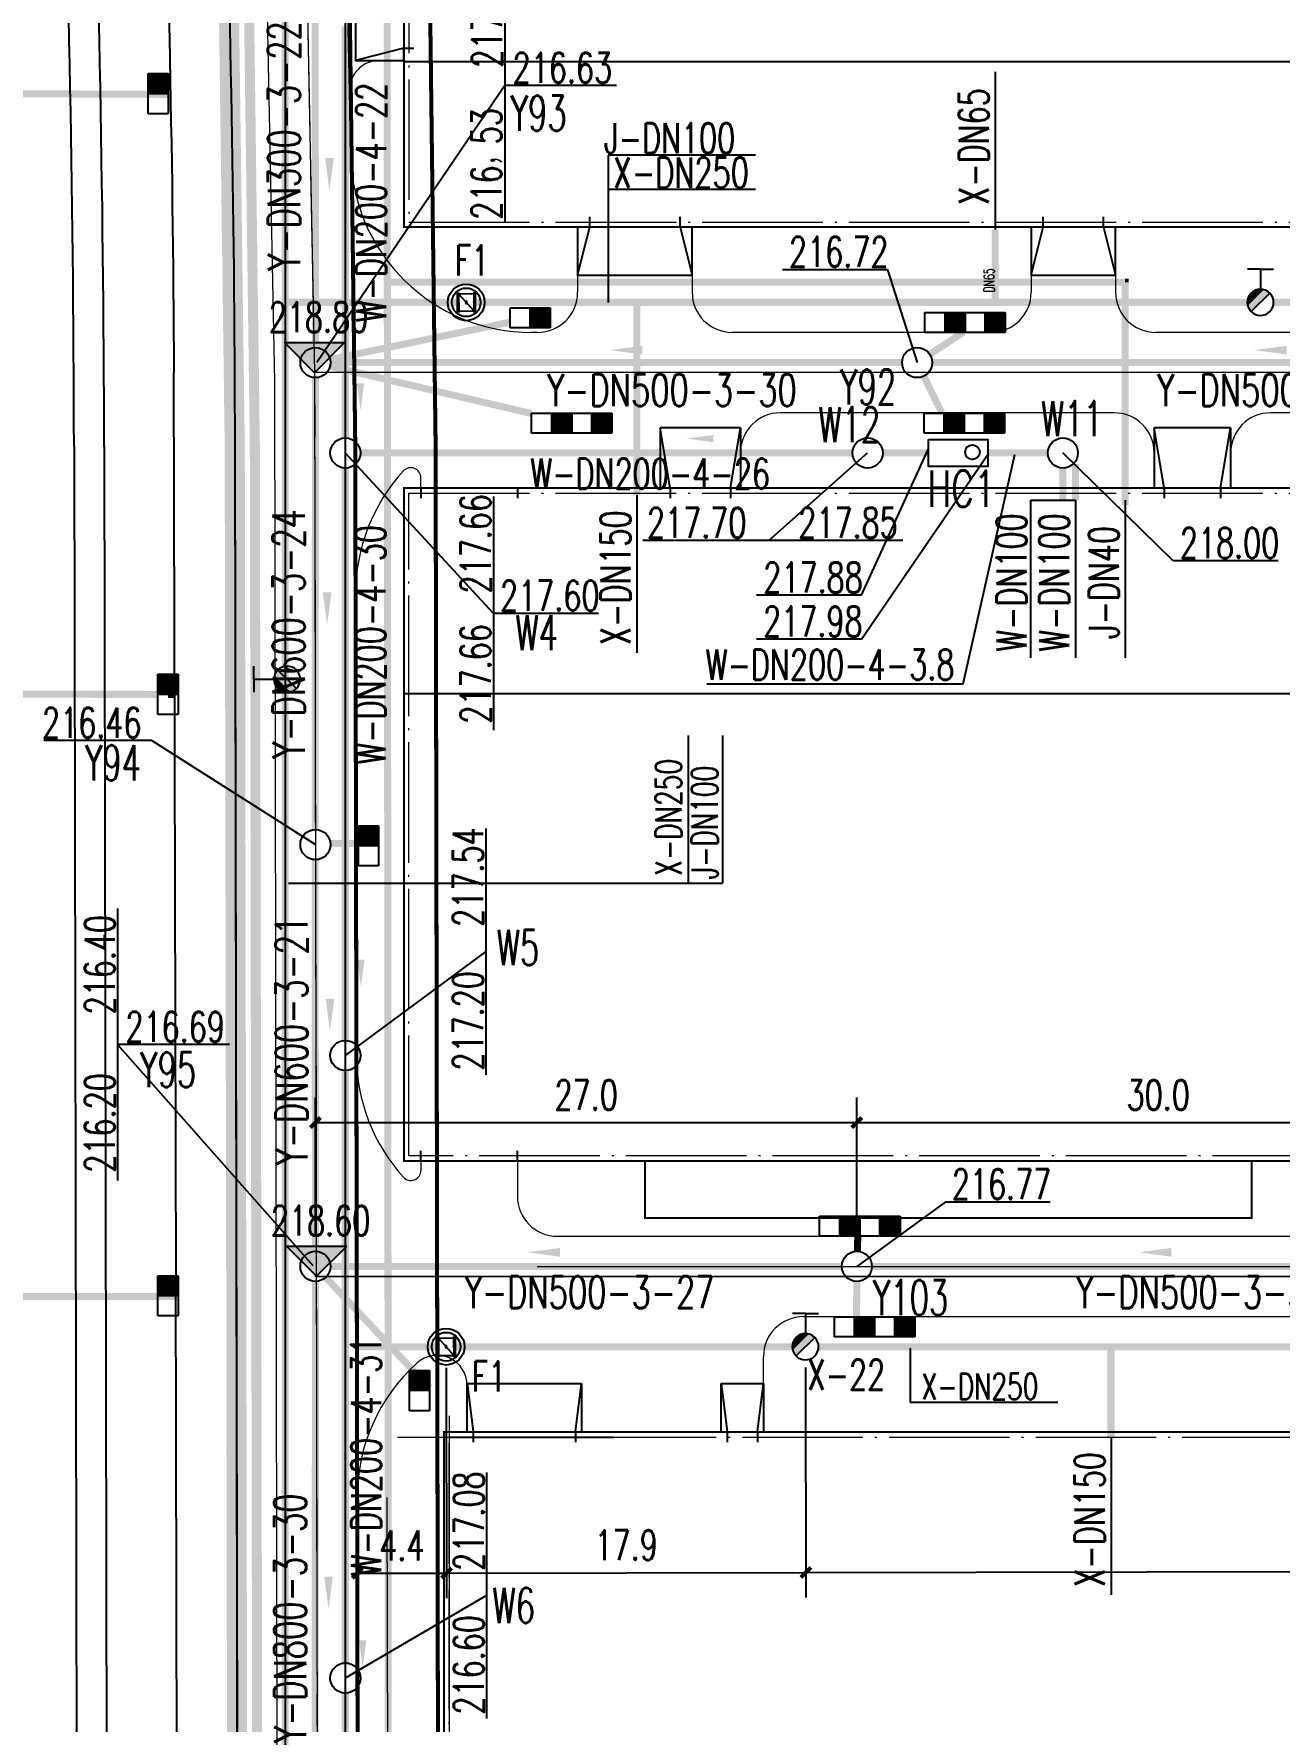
# Model space of a CAD drawing. Header units: metres. Extents: x 497246 to 997717, y 2998582 to 5998198.
# Drawn here: x 497551.8 to 497613.8, y 2999099.2 to 2999183.2 of the extents above; entities that cross this region are included whole.
import ezdxf
from ezdxf.enums import TextEntityAlignment as Align

# ---------------------------------------------------------------- set-up
doc = ezdxf.new("R2010")
doc.units = ezdxf.units.M
doc.header["$LTSCALE"] = 1000
for name, pattern in [('ACAD_ISO05W100', [34, 24, -3, 0.5, -3, 0.5, -3]), ('CENTER', [2, 1.25, -0.25, 0.25, -0.25]), ('DASH', [0.35, 0.25, -0.1]), ('DASHED', [19.05, 12.7, -6.35]), ('DOTE', [2.42, 2, -0.2, 0.02, -0.2]), ('PHANTOM2', [31.75, 15.875, -3.175, 3.175, -3.175, 3.175, -3.175]), ('ZQWS-轴网线', [4448, 2540, -636, 636, -636])]:
    doc.linetypes.add(name, pattern=pattern)
doc.layers.get('0').update_dxf_attribs({"linetype": 'CONTINUOUS'})
doc.layers.get('Defpoints').update_dxf_attribs({"linetype": 'CONTINUOUS'})
for name, color, linetype in [('00侧分带', 3, 'CONTINUOUS'), ('DIM_ELEV', 3, 'CONTINUOUS'), ('DIM_雨水', 3, 'CONTINUOUS'), ('DOTE', 1, 'CENTER'), ('EQUIP_消火栓', 7, 'CONTINUOUS'), ('PIPE-污水', 2, 'CONTINUOUS'), ('PIPE-消防', 1, 'CONTINUOUS'), ('PIPE-给水', 3, 'CONTINUOUS'), ('PIPE-雨水', 4, 'CONTINUOUS'), ('PUB_TEXT', 7, 'CONTINUOUS'), ('RD-侧石线', 5, 'CONTINUOUS'), ('RD-红线', 7, 'CONTINUOUS'), ('TEXT_污水', 7, 'CONTINUOUS'), ('TEXT_消防', 7, 'CONTINUOUS'), ('TEXT_雨水', 7, 'CONTINUOUS'), ('TWT_DIM', 3, 'CONTINUOUS'), ('TWT_雨水口', 4, 'CONTINUOUS'), ('VALVE_喷淋', 7, 'CONTINUOUS'), ('VPIPE-消防', 1, 'CONTINUOUS'), ('WELL_污水', 2, 'CONTINUOUS'), ('WELL_雨水', 4, 'CONTINUOUS'), ('围墙', 6, 'FENCELINE2'), ('图例层', 7, 'CONTINUOUS'), ('建筑', 7, 'CONTINUOUS'), ('建筑门坡散水', 9, 'CONTINUOUS'), ('散水坡道', 2, 'CONTINUOUS'), ('污水标注', 211, 'CONTINUOUS'), ('用地边界', 7, 'CONTINUOUS'), ('红线', 1, 'PHANTOM2'), ('雨水标注', 100, 'CONTINUOUS')]:
    doc.layers.add(name, color=color, linetype=linetype)
doc.layers.add('建筑轴线', color=1, linetype='DOTE', lineweight=15, plot=False)
doc.layers.add('道路', color=4, linetype='CONTINUOUS', lineweight=15)
doc.layers.add('道路中线', color=1, linetype='DOTE', lineweight=13)
doc.styles.add('_TCH_DIM', font='SIMPLEX', dxfattribs={"bigfont": 'GBCBIG'})
doc.styles.add('_TCH_DIM_T3', font='SIMPLEX', dxfattribs={"width": 0.705882, "bigfont": 'GBCBIG'})
doc.styles.add('_TWT_PIPEDN', font='SIMPLEX', dxfattribs={"width": 0.8, "height": 3, "bigfont": 'HZTXT'})
doc.styles.add('_TWT_WELL', font='SIMPLEX', dxfattribs={"width": 0.8, "height": 3.5, "bigfont": 'HZTXT'})
doc.styles.add('HZTXT', font='txt', dxfattribs={"width": 0.7, "bigfont": 'HZTXT'})
doc.styles.get("Standard").update_dxf_attribs({"font": 'rs.shx', "bigfont": 'hztxt.shx'})
doc.styles.add('TG_LINETYPE', font='SIMPLEX', dxfattribs={"width": 0.8, "height": 3, "bigfont": 'HZTXT'})
doc.linetypes.add('FENCELINE2', pattern='A,6.35,-2.54,[132,ltypeshp.shx,S=2.54,R=0,X=-2.54,Y=0],-2.54,25.4', length=36.83)
doc.linetypes.add('TG_J', pattern='A,2,-0.3,["J",TG_LINETYPE,S=0.1,R=0,X=-0.23,Y=-0.15],0', length=2.3)
doc.linetypes.add('TG_W', pattern='A,2,-0.3,["W",TG_LINETYPE,S=0.1,R=0,X=-0.23,Y=-0.15],0', length=2.3)
doc.linetypes.add('TG_X', pattern='A,3,-0.3,["X",TG_LINETYPE,S=0.1,R=0,X=-0.23,Y=-0.15],0', length=3.3)
doc.linetypes.add('TG_Y', pattern='A,2,-0.3,["Y",TG_LINETYPE,S=0.1,R=0,X=-0.23,Y=-0.15],0', length=2.3)
doc.dimstyles.new('_TWT_ARCH&&1', dxfattribs={"dimtxt": 1.4875, "dimasz": 0.5, "dimexe": 1.25, "dimexo": 1.5, "dimgap": 0.63125, "dimtad": 1, "dimdec": 1, "dimzin": 0, "dimdsep": 46, "dimtxsty": '_TCH_DIM_T3', "dimblk": 'ARCHTICK', "dimcen": 0.09, "dimclrt": 7, "dimazin": 2, "dimtfac": 1, "dimtdec": 1, "dimtix": 1, "dimtmove": 2, "dimatfit": 3, "dimfxl": 1, "dimtolj": 1, "dimtzin": 0, "dimarcsym": 0})

# ---------------------------------------------------------------- blocks, each defined once
blk = doc.blocks.new('$VALVE$00000316')
for p, q in [((-125, 72), (125, -72)), ((-125, 72), (-125, -72)), ((-125, 72), (125, 72)), ((125, 72), (125, -72)), ((-125, -72), (125, -72))]:
    blk.add_line(p, q)
at = {"const_width": 21.1}
blk.add_lwpolyline([(-11, 0, 1), (11, 0, 1)], format="xyb", close=True, dxfattribs=at)
for p in [(-125, 0), (125, 0)]:
    blk.add_point(p)
at = {"color": 7, "flags": 9}
for tag in ['XSIZE', 'YSIZE']:
    blk.add_attdef(tag, (0, 0), '', height=0.5, dxfattribs=at)
blk = doc.blocks.new('_ArchTick')
at = {"color": 0, "linetype": 'ByBlock', "const_width": 0.4}
blk.add_lwpolyline([(-0.5, -0.5), (0.5, 0.5)], dxfattribs=at)
blk = doc.blocks.new('*D476')
at = {"layer": 'Defpoints', "color": 0, "transparency": 16777216}
for p in [(497683.187, 2999118.47), (497590.175, 2999118.304), (497683.208, 2999106.758)]:
    blk.add_point(p, dxfattribs=at)
at = {"layer": 'TWT_DIM', "color": 0, "lineweight": -2, "transparency": 16777216}
for p, q in [((497590.177, 2999116.804), (497590.198, 2999105.342)), ((497683.19, 2999116.97), (497683.21, 2999105.508)), ((497590.196, 2999106.592), (497683.208, 2999106.758))]:
    blk.add_line(p, q, dxfattribs=at)
at = {"layer": 'TWT_DIM', "color": 0, "lineweight": -2, "transparency": 16777216, "xscale": 0.5, "yscale": 0.5, "zscale": 0.5}
for p, rotation in [((497590.196, 2999106.592), 180.1021288851231), ((497683.208, 2999106.758), 0.102128885123151)]:
    blk.add_blockref('_ArchTick', p, dxfattribs=dict(at, rotation=rotation))
at = {"layer": 'TWT_DIM', "color": 7, "transparency": 16777216, "insert": (497636.699, 2999108.05), "char_height": 1.4875, "attachment_point": 5, "rotation": 0.10213, "style": '_TCH_DIM_T3'}
blk.add_mtext('\\A1;93.0', dxfattribs=at)
blk = doc.blocks.new('*D477')
at = {"layer": 'Defpoints', "color": 0, "transparency": 16777216}
for p in [(497572.288, 2999118.273), (497590.175, 2999118.304), (497590.196, 2999106.592)]:
    blk.add_point(p, dxfattribs=at)
at = {"layer": 'TWT_DIM', "color": 0, "lineweight": -2, "transparency": 16777216}
for p, q in [((497572.291, 2999116.773), (497572.312, 2999105.31)), ((497590.177, 2999116.804), (497590.198, 2999105.342)), ((497572.309, 2999106.56), (497590.196, 2999106.592))]:
    blk.add_line(p, q, dxfattribs=at)
at = {"layer": 'TWT_DIM', "color": 0, "lineweight": -2, "transparency": 16777216, "xscale": 0.5, "yscale": 0.5, "zscale": 0.5}
for p, rotation in [((497572.309, 2999106.56), 180.102128885314), ((497590.196, 2999106.592), 0.1021288853139588)]:
    blk.add_blockref('_ArchTick', p, dxfattribs=dict(at, rotation=rotation))
at = {"layer": 'TWT_DIM', "color": 7, "transparency": 16777216, "insert": (497581.25, 2999107.951), "char_height": 1.4875, "attachment_point": 5, "rotation": 0.10213, "style": '_TCH_DIM_T3'}
blk.add_mtext('\\A1;17.9', dxfattribs=at)
blk = doc.blocks.new('*D478')
at = {"layer": 'Defpoints', "color": 0, "transparency": 16777216}
for p in [(497567.846, 2999118.265), (497572.288, 2999118.273), (497572.309, 2999106.56)]:
    blk.add_point(p, dxfattribs=at)
at = {"layer": 'TWT_DIM', "color": 0, "lineweight": -2, "transparency": 16777216}
for p, q in [((497567.849, 2999116.765), (497567.869, 2999105.302)), ((497572.291, 2999116.773), (497572.312, 2999105.31)), ((497567.867, 2999106.552), (497572.309, 2999106.56))]:
    blk.add_line(p, q, dxfattribs=at)
at = {"layer": 'TWT_DIM', "color": 0, "lineweight": -2, "transparency": 16777216, "xscale": 0.5, "yscale": 0.5, "zscale": 0.5}
for p, rotation in [((497567.867, 2999106.552), 180.1021288847345), ((497572.309, 2999106.56), 0.1021288847344999)]:
    blk.add_blockref('_ArchTick', p, dxfattribs=dict(at, rotation=rotation))
at = {"layer": 'TWT_DIM', "color": 7, "transparency": 16777216, "insert": (497570.086, 2999107.931), "char_height": 1.4875, "attachment_point": 5, "rotation": 0.10213, "style": '_TCH_DIM_T3'}
blk.add_mtext('\\A1;4.4', dxfattribs=at)
blk = doc.blocks.new('*D508')
at = {"layer": 'Defpoints', "color": 0, "transparency": 16777216}
for p in [(497592.734, 2999128.991), (497565.781, 2999121.833), (497592.734, 2999121.833)]:
    blk.add_point(p, dxfattribs=at)
at = {"layer": 'TWT_DIM', "color": 0, "lineweight": -2, "transparency": 16777216}
for p, q in [((497565.781, 2999123.333), (497565.781, 2999130.241)), ((497592.734, 2999123.333), (497592.734, 2999130.241)), ((497565.781, 2999128.991), (497592.734, 2999128.991))]:
    blk.add_line(p, q, dxfattribs=at)
at = {"layer": 'TWT_DIM', "color": 0, "lineweight": -2, "transparency": 16777216, "xscale": 0.5, "yscale": 0.5, "zscale": 0.5, "rotation": 180}
blk.add_blockref('_ArchTick', (497565.781, 2999128.991), dxfattribs=at)
at = {"layer": 'TWT_DIM', "color": 0, "lineweight": -2, "transparency": 16777216, "xscale": 0.5, "yscale": 0.5, "zscale": 0.5}
blk.add_blockref('_ArchTick', (497592.734, 2999128.991), dxfattribs=at)
at = {"layer": 'TWT_DIM', "color": 7, "transparency": 16777216, "insert": (497579.258, 2999130.366), "char_height": 1.4875, "attachment_point": 5, "style": '_TCH_DIM_T3'}
blk.add_mtext('\\A1;27.0', dxfattribs=at)
blk = doc.blocks.new('*D509')
at = {"layer": 'Defpoints', "color": 0, "transparency": 16777216}
for p in [(497622.734, 2999128.991), (497592.734, 2999121.833), (497622.734, 2999121.833)]:
    blk.add_point(p, dxfattribs=at)
at = {"layer": 'TWT_DIM', "color": 0, "lineweight": -2, "transparency": 16777216}
for p, q in [((497592.734, 2999123.333), (497592.734, 2999130.241)), ((497622.734, 2999123.333), (497622.734, 2999130.241)), ((497592.734, 2999128.991), (497622.734, 2999128.991))]:
    blk.add_line(p, q, dxfattribs=at)
at = {"layer": 'TWT_DIM', "color": 0, "lineweight": -2, "transparency": 16777216, "xscale": 0.5, "yscale": 0.5, "zscale": 0.5, "rotation": 180}
blk.add_blockref('_ArchTick', (497592.734, 2999128.991), dxfattribs=at)
at = {"layer": 'TWT_DIM', "color": 0, "lineweight": -2, "transparency": 16777216, "xscale": 0.5, "yscale": 0.5, "zscale": 0.5}
blk.add_blockref('_ArchTick', (497622.734, 2999128.991), dxfattribs=at)
at = {"layer": 'TWT_DIM', "color": 7, "transparency": 16777216, "insert": (497607.734, 2999130.366), "char_height": 1.4875, "attachment_point": 5, "style": '_TCH_DIM_T3'}
blk.add_mtext('\\A1;30.0', dxfattribs=at)
blk = doc.blocks.new('$TwtSys$00000187')
blk.add_circle((0, 0), 0.5)
blk = doc.blocks.new('$TwtSys$00000385')
for p, q in [((0, 331), (-130, 331)), ((0, 331), (0, 131)), ((0, 331), (130, 331)), ((92, 92), (-92, -92))]:
    blk.add_line(p, q)
for start, end in [(135, 315), (315, 135)]:
    blk.add_arc((0, 0), 131, start, end)
at = {"color": 0}
for points in [[(-34, 127), (-127, 34), (34, 127), (-127, -34)], [(-93, 93), (-93, 93), (-34, 127), (-127, 34)], [(34, 127), (-127, -34), (93, 93), (-93, -93)]]:
    blk.add_solid(points, dxfattribs=at)
blk = doc.blocks.new('$TwtSys$00000425')
for p, q in [((-1000, -250), (-1000, 250)), ((-1000, 250), (0, 250)), ((-500, -250), (-500, 250)), ((0, 250), (1000, 250)), ((0, 250), (0, -250)), ((0, -250), (0, 250)), ((500, -250), (500, 250)), ((1000, 250), (1000, -250)), ((0, -250), (-1000, -250)), ((1000, -250), (0, -250))]:
    blk.add_line(p, q)
for points in [[(-500, 250), (0, 250), (-500, -250), (0, -250)], [(500, 250), (1000, 250), (500, -250), (1000, -250)]]:
    blk.add_solid(points)
blk = doc.blocks.new('$TwtSys$00000424')
for p, q in [((-500, 250), (500, 250)), ((-500, -250), (-500, 250)), ((0, -250), (0, 250)), ((500, 250), (500, -250)), ((500, -250), (-500, -250))]:
    blk.add_line(p, q)
blk.add_solid([(0, 250), (500, 250), (0, -250), (500, -250)])

msp = doc.modelspace()

# ---------------------------------------------------------------- hatches: boundary and pattern name
at = {"layer": 'DIM_ELEV'}
for points in [[(497565.735, 2999166.327), (497564.235, 2999167.827), (497567.235, 2999167.827)], [(497565.839, 2999121.338), (497564.339, 2999122.838), (497567.339, 2999122.838)]]:
    msp.add_hatch(color=0, dxfattribs=at).paths.add_polyline_path(points)
at = {"layer": 'PIPE-给水', "linetype": 'TG_J'}
for points in [[(497606.084, 2999170.833), (497606.259, 2999170.833), (497606.259, 2999171.008)], [(497606.084, 2999170.833), (497606.084, 2999171.008), (497606.259, 2999171.008)]]:
    msp.add_hatch(color=80, dxfattribs=at).paths.add_polyline_path(points)

# ---------------------------------------------------------------- linework, layer by layer
at = {"color": 0}
msp.add_line((497582.184, 2999127.083), (497612.384, 2999127.083), dxfattribs=at)
at = {"layer": '00侧分带', "ltscale": 100}
for p, q in [((497553.765, 2999162.654), (497553.91, 2999081.333)), ((497555.265, 2999162.657), (497555.41, 2999081.333))]:
    msp.add_line(p, q, dxfattribs=at)
for radius, end in [(1012, 4.415281), (1013.5, 4.415533)]:
    msp.add_arc((496541.767, 2999160.85), radius, 0.102129, end, dxfattribs=at)
at = {"layer": 'DIM_ELEV', "color": 0}
for p, q in [((497565.735, 2999166.327), (497564.235, 2999167.827)), ((497564.235, 2999167.827), (497567.235, 2999167.827)), ((497565.735, 2999166.327), (497567.235, 2999167.827)), ((497565.839, 2999121.338), (497564.339, 2999122.838)), ((497564.339, 2999122.838), (497567.339, 2999122.838)), ((497565.839, 2999121.338), (497567.339, 2999122.838))]:
    msp.add_line(p, q, dxfattribs=at)
at = {"layer": 'DIM_雨水', "color": 4, "linetype": 'ZQWS-轴网线', "lineweight": 5}
msp.add_line((497569.865, 2999113.333), (497572.434, 2999113.333), dxfattribs=at)
at = {"layer": 'DOTE', "linetype": 'ZQWS-轴网线', "lineweight": 5}
msp.add_line((497572.434, 2999114.392), (497572.434, 2999075.192), dxfattribs=at)
at = {"layer": 'PIPE-污水', "color": 0, "linetype": 'TG_W', "ltscale": 0.003, "const_width": 0.35}
for points in [[(497567.27, 2999163.083), (497567.27, 2999183.583)], [(497568.02, 2999162.333), (497592.52, 2999162.333)], [(497599.256, 2999162.333), (497602.239, 2999162.333)], [(497567.27, 2999133.083), (497567.27, 2999161.583)], [(497567.27, 2999102.083), (497567.27, 2999131.583)]]:
    msp.add_lwpolyline(points, dxfattribs=at)
at = {"layer": 'PIPE-污水', "linetype": 'Continuous'}
msp.add_lwpolyline([(497596.306, 2999163.008), (497599.256, 2999163.008), (497599.256, 2999161.658), (497596.306, 2999161.658)], close=True, dxfattribs=at)
at = {"layer": 'PIPE-污水', "color": 0, "linetype": 'TG_W', "ltscale": 2.5, "const_width": 0.35}
for points in [[(497594.02, 2999162.333), (497596.306, 2999162.333)], [(497602.989, 2999159.99), (497602.989, 2999161.583)], [(497603.611, 2999159.99), (497603.611, 2999161.781)], [(497567.27, 2999070.583), (497567.27, 2999100.583)]]:
    msp.add_lwpolyline(points, dxfattribs=at)
at = {"layer": 'PIPE-污水', "linetype": 'Continuous'}
msp.add_circle((497598.488, 2999162.373), 0.364, dxfattribs=at)
at = {"layer": 'PIPE-消防', "color": 70, "linetype": 'TG_X', "ltscale": 700}
for p, q in [((497599.614, 2999181.304), (497599.614, 2999173.453)), ((497581.784, 2999160.226), (497581.784, 2999152.375)), ((497601.373, 2999159.99), (497601.373, 2999152.139)), ((497601.373, 2999159.99), (497603.611, 2999159.99)), ((497603.619, 2999159.99), (497603.619, 2999152.139)), ((497606.084, 2999159.99), (497606.084, 2999152.139)), ((497605.384, 2999113.333), (497605.384, 2999105.482))]:
    msp.add_line(p, q, dxfattribs=at)
at = {"layer": 'PIPE-消防', "color": 70, "linetype": 'ByBlock'}
for p, q in [((497580.354, 2999177.162), (497580.354, 2999169.833)), ((497564.438, 2999140.919), (497586.041, 2999140.919)), ((497595.392, 2999117.755), (497595.392, 2999115.046))]:
    msp.add_line(p, q, dxfattribs=at)
at = {"layer": 'PIPE-消防', "linetype": 'TG_X', "ltscale": 0.004, "const_width": 0.35}
for points in [[(497564.27, 2999169.833), (497564.27, 2999197.881)], [(497564.27, 2999169.833), (497572.837, 2999169.833)], [(497573.738, 2999169.833), (497581.784, 2999169.833)]]:
    msp.add_lwpolyline(points, dxfattribs=at)
at = {"layer": 'PIPE-消防', "linetype": 'TG_X', "ltscale": 0.005, "const_width": 0.35}
for points in [[(497599.614, 2999169.833), (497599.614, 2999173.453)], [(497564.27, 2999068.365), (497564.27, 2999169.833)], [(497581.784, 2999169.833), (497599.614, 2999169.833)], [(497599.614, 2999169.833), (497612.17, 2999169.833)], [(497613.478, 2999169.833), (497622.574, 2999169.833)], [(497567.818, 2999117.833), (497571.837, 2999117.833)], [(497572.738, 2999117.833), (497589.52, 2999117.833)], [(497590.828, 2999117.833), (497605.384, 2999117.833)], [(497605.384, 2999117.833), (497643.16, 2999117.833)]]:
    msp.add_lwpolyline(points, dxfattribs=at)
at = {"layer": 'PIPE-消防', "linetype": 'TG_X', "ltscale": 0.0025, "const_width": 0.35}
for points in [[(497581.784, 2999160.226), (497581.784, 2999169.833)], [(497605.384, 2999113.333), (497605.384, 2999117.833)]]:
    msp.add_lwpolyline(points, dxfattribs=at)
at = {"layer": 'PIPE-给水', "color": 70, "linetype": 'ByBlock'}
for p, q in [((497587.693, 2999177.162), (497580.354, 2999177.162)), ((497587.693, 2999175.45), (497580.354, 2999175.45)), ((497584.329, 2999148.259), (497584.329, 2999140.919)), ((497586.041, 2999148.259), (497586.041, 2999140.919)), ((497602.732, 2999115.046), (497595.392, 2999115.046))]:
    msp.add_line(p, q, dxfattribs=at)
at = {"layer": 'PIPE-给水', "color": 80, "linetype": 'TG_J', "ltscale": 0.004, "const_width": 0.35}
for points in [[(497569.36, 2999170.833), (497569.337, 2999204.533)], [(497569.428, 2999071.333), (497569.36, 2999170.833)], [(497569.36, 2999170.833), (497606.084, 2999170.833)], [(497606.084, 2999159.739), (497606.084, 2999170.833)]]:
    msp.add_lwpolyline(points, dxfattribs=at)
at = {"layer": 'PIPE-雨水', "color": 0, "linetype": 'TG_Y', "ltscale": 0.005, "const_width": 0.35}
for points in [[(497565.781, 2999167.583), (497565.77, 2999188.083)], [(497527.02, 2999180.329), (497558.444, 2999180.186)], [(497565.771, 2999143.583), (497565.781, 2999166.083)], [(497566.531, 2999166.833), (497594.984, 2999166.833)], [(497596.484, 2999166.833), (497624.984, 2999166.833)], [(497527.02, 2999150.332), (497557.944, 2999150.314)], [(497558.444, 2999150.314), (497558.774, 2999150.315)], [(497568.931, 2999142.894), (497566.529, 2999142.894)], [(497565.781, 2999122.583), (497565.771, 2999142.083)], [(497566.531, 2999121.833), (497591.984, 2999121.833)], [(497593.484, 2999121.833), (497621.984, 2999121.833)], [(497565.77, 2999092.583), (497565.781, 2999121.083)], [(497571.467, 2999115.766), (497566.294, 2999121.285)], [(497527.02, 2999120.333), (497558.896, 2999120.333)]]:
    msp.add_lwpolyline(points, dxfattribs=at)
at = {"layer": 'PIPE-雨水', "color": 70, "linetype": 'ByBlock'}
for points in [[(497566.484, 2999179.881, 0, 0, 0), (497566.477, 2999175.398, 0, 0.432, 0), (497566.479, 2999177.018, 0, 0, 0)], [(497584.917, 2999167.448, 0, 0, 0), (497580.434, 2999167.455, 0, 0.432, 0), (497582.054, 2999167.452, 0, 0, 0)], [(497616.991, 2999167.448, 0, 0, 0), (497612.509, 2999167.455, 0, 0.432, 0), (497614.129, 2999167.452, 0, 0, 0)], [(497566.368, 2999158.264, 0, 0, 0), (497566.362, 2999153.781, 0, 0.432, 0), (497566.364, 2999155.401, 0, 0, 0)], [(497566.511, 2999138.015, 0, 0, 0), (497566.505, 2999133.532, 0, 0.432, 0), (497566.507, 2999135.152, 0, 0, 0)], [(497580.82, 2999122.526, 0, 0, 0), (497576.337, 2999122.533, 0, 0.432, 0), (497577.957, 2999122.531, 0, 0, 0)], [(497611.247, 2999122.526, 0, 0, 0), (497606.765, 2999122.533, 0, 0.432, 0), (497608.385, 2999122.531, 0, 0, 0)], [(497566.439, 2999109.253, 0, 0, 0), (497566.433, 2999104.77, 0, 0.432, 0), (497566.435, 2999106.39, 0, 0, 0)]]:
    msp.add_lwpolyline(points, format="xyseb", dxfattribs=at)
at = {"layer": 'PIPE-雨水', "color": 0, "linetype": 'TG_Y', "ltscale": 0.0025, "const_width": 0.35}
for points in [[(497575.471, 2999168.85), (497566.515, 2999166.986)], [(497576.543, 2999164.293), (497566.509, 2999166.652)]]:
    msp.add_lwpolyline(points, dxfattribs=at)
at = {"layer": 'PIPE-雨水', "color": 0, "ltscale": 0.005, "const_width": 0.35}
for points in [[(497598.02, 2999168.333), (497596.361, 2999167.244)], [(497596.064, 2999166.159), (497596.958, 2999164.333)], [(497592.78, 2999123.333), (497592.757, 2999122.582)], [(497592.729, 2999121.083), (497592.718, 2999119.333)]]:
    msp.add_lwpolyline(points, dxfattribs=at)
at = {"layer": 'RD-侧石线', "color": 5, "ltscale": 0.1}
for p, q in [((497558.849, 2999121.333), (497558.732, 2999166.333)), ((497558.91, 2999081.317), (497558.839, 2999121.333))]:
    msp.add_line(p, q, dxfattribs=at)
msp.add_arc((496541.767, 2999160.85), 1017, 0.308872, 4.063285, dxfattribs=at)
at = {"layer": 'RD-红线', "ltscale": 0.1}
for points in [[(497559.218, 2999232.918, -0.017235), (497561.765, 2999162.668), (497561.924, 2999073.92)], [(497559.218, 2999232.918, -0.017235), (497561.765, 2999162.668), (497562.064, 2998995.296), (497565.608, 2998970.302), (497565.689, 2998924.833, 0.37059), (497582.677, 2998905.061)]]:
    msp.add_lwpolyline(points, format="xyb", dxfattribs=at)
at = {"layer": 'VALVE_喷淋', "linetype": 'Continuous'}
for p, q in [((497572.836, 2999170.331), (497572.839, 2999169.331)), ((497572.911, 2999170.331), (497572.914, 2999169.331)), ((497573.661, 2999170.334), (497573.664, 2999169.334)), ((497573.736, 2999170.334), (497573.739, 2999169.334)), ((497571.836, 2999118.331), (497571.839, 2999117.331)), ((497571.911, 2999118.331), (497571.914, 2999117.331)), ((497572.661, 2999118.334), (497572.664, 2999117.334)), ((497572.736, 2999118.334), (497572.739, 2999117.334))]:
    msp.add_line(p, q, dxfattribs=at)
for centre, radius in [((497573.287, 2999169.833), 0.913), ((497573.287, 2999169.833), 0.913), ((497573.287, 2999169.833), 0.713), ((497573.287, 2999169.833), 0.713), ((497572.287, 2999117.833), 0.913), ((497572.287, 2999117.833), 0.913), ((497572.287, 2999117.833), 0.713), ((497572.287, 2999117.833), 0.713)]:
    msp.add_circle(centre, radius, dxfattribs=at)
at = {"layer": 'VPIPE-消防', "ltscale": 2}
msp.add_line((497572.434, 2999113.333), (497580.635, 2999113.333), dxfattribs=at)
at = {"layer": 'WELL_雨水', "color": 6, "ltscale": 10, "flags": 128}
for points in [[(497564.27, 2999061.335), (497986.415, 2999059.337), (497986.934, 2999059.337), (497982.038, 2999129.004), (497976.444, 2999158.685), (497973.518, 2999200.333), (497969.863, 2999252.333), (497576.621, 2999252.333), (497562.006, 2999236.645), (497563.368, 2999213.333), (497564.27, 2999197.881), (497564.27, 2999061.335)], [(497612.034, 2999206.033), (497567.27, 2999206.033), (497567.27, 2999069.833), (497683.286, 2999069.833)]]:
    msp.add_lwpolyline(points, dxfattribs=at)
at = {"layer": '围墙', "ltscale": 0.3, "const_width": 0.5, "flags": 128}
msp.add_lwpolyline([(497562.765, 2999162.67, 0.01723), (497560.217, 2999232.971), (497560.168, 2999234.35, -0.413944), (497579.168, 2999253.333), (497953.661, 2999253.333)], format="xyb", dxfattribs=at)
msp.add_lwpolyline([(497562.953, 2999057.41), (497562.765, 2999162.67)], dxfattribs=at)
at = {"layer": '图例层', "color": 1, "linetype": 'DASHED', "ltscale": 0.5, "const_width": 0.2}
msp.add_lwpolyline([(497565.477, 2999229.367, -0.016263), (497567.765, 2999162.679), (497568.063, 2998995.725), (497571.608, 2998970.731), (497571.68, 2998930.136)], format="xyb", dxfattribs=at)
at = {"layer": '图例层', "color": 11, "linetype": 'DASH', "ltscale": 20, "const_width": 0.2, "flags": 128}
msp.add_lwpolyline([(497569.492, 2999229.276, -0.016176), (497571.765, 2999162.686), (497572.063, 2998996.01), (497575.607, 2998971.017), (497575.68, 2998930.084)], format="xyb", dxfattribs=at)
at = {"layer": '建筑', "linetype": 'Continuous'}
msp.add_line((497570.184, 2999181.833), (497722.184, 2999181.833), dxfattribs=at)
at = {"layer": '建筑'}
msp.add_line((497582.184, 2999127.083), (497612.384, 2999127.083), dxfattribs=at)
at = {"layer": '建筑', "linetype": 'Continuous', "const_width": 0.1}
for points in [[(497570.184, 2999173.583), (497722.184, 2999173.583), (497722.184, 2999203.083), (497570.184, 2999203.083)], [(497570.184, 2999127.083), (497582.184, 2999127.083), (497582.184, 2999124.233), (497612.384, 2999124.233), (497612.384, 2999127.083), (497690.184, 2999127.083), (497690.184, 2999124.233), (497702.684, 2999124.233), (497702.684, 2999127.083), (497762.684, 2999127.083), (497762.684, 2999160.583), (497570.184, 2999160.583)], [(497785.684, 2999077.583), (497572.184, 2999077.583), (497572.184, 2999113.583), (497785.684, 2999113.583)]]:
    msp.add_lwpolyline(points, close=True, dxfattribs=at)
at = {"layer": '建筑', "flags": 128}
msp.add_lwpolyline([(497762.684, 2999150.333), (497570.184, 2999150.332)], dxfattribs=at)
at = {"layer": '建筑轴线', "ltscale": 0.003}
for points in [[(497570.434, 2999173.833), (497721.934, 2999173.833), (497721.934, 2999202.833), (497570.434, 2999202.833)], [(497570.434, 2999160.333), (497762.434, 2999160.333), (497762.434, 2999127.333), (497570.434, 2999127.333)], [(497572.434, 2999113.333), (497785.434, 2999113.333), (497785.434, 2999077.833), (497572.434, 2999077.833)]]:
    msp.add_lwpolyline(points, close=True, dxfattribs=at)
at = {"layer": '建筑门坡散水', "linetype": 'Continuous'}
for p, q in [((497567.784, 2999193.683), (497567.784, 2999182.483)), ((497567.784, 2999182.483), (497567.784, 2999181.883)), ((497570.184, 2999182.483), (497567.784, 2999181.883)), ((497570.184, 2999182.483), (497570.684, 2999182.483)), ((497570.184, 2999181.883), (497570.184, 2999182.483)), ((497567.784, 2999181.883), (497570.184, 2999181.883)), ((497579.434, 2999173.583), (497579.434, 2999174.083)), ((497583.934, 2999173.583), (497583.934, 2999174.083)), ((497602.009, 2999173.583), (497602.009, 2999174.083)), ((497605.009, 2999173.583), (497605.009, 2999174.083)), ((497578.834, 2999171.183), (497579.434, 2999173.583)), ((497579.434, 2999173.583), (497578.834, 2999173.583)), ((497578.834, 2999173.583), (497578.834, 2999171.183)), ((497584.534, 2999173.583), (497583.934, 2999173.583)), ((497583.934, 2999173.583), (497584.534, 2999171.183)), ((497584.534, 2999171.183), (497584.534, 2999173.583)), ((497601.409, 2999171.183), (497602.009, 2999173.583)), ((497602.009, 2999173.583), (497601.409, 2999173.583)), ((497601.409, 2999173.583), (497601.409, 2999171.183)), ((497605.609, 2999173.583), (497605.009, 2999173.583)), ((497605.009, 2999173.583), (497605.609, 2999171.183)), ((497605.609, 2999171.183), (497605.609, 2999173.583)), ((497578.834, 2999171.183), (497579.434, 2999171.183)), ((497579.434, 2999171.183), (497583.934, 2999171.183)), ((497583.934, 2999171.183), (497584.534, 2999171.183)), ((497601.409, 2999171.183), (497602.009, 2999171.183)), ((497602.009, 2999171.183), (497605.009, 2999171.183)), ((497605.009, 2999171.183), (497605.609, 2999171.183)), ((497586.935, 2999163.581), (497582.935, 2999163.581)), ((497582.935, 2999163.581), (497582.935, 2999160.581)), ((497583.435, 2999160.581), (497582.935, 2999163.581)), ((497586.435, 2999160.581), (497586.935, 2999163.581)), ((497586.935, 2999163.581), (497586.935, 2999160.581)), ((497611.334, 2999163.583), (497607.534, 2999163.583)), ((497607.534, 2999163.583), (497607.534, 2999160.583)), ((497608.034, 2999160.583), (497607.534, 2999163.583)), ((497610.834, 2999160.583), (497611.334, 2999163.583)), ((497611.334, 2999163.583), (497611.334, 2999160.583)), ((497571.034, 2999160.583), (497571.034, 2999160.083)), ((497575.834, 2999160.583), (497575.834, 2999160.083)), ((497583.435, 2999160.583), (497583.435, 2999160.083)), ((497586.435, 2999160.583), (497586.435, 2999160.083)), ((497608.034, 2999160.583), (497608.034, 2999160.083)), ((497610.834, 2999160.583), (497610.834, 2999160.083)), ((497571.034, 2999127.083), (497571.034, 2999127.583)), ((497575.834, 2999127.083), (497575.834, 2999127.583)), ((497573.334, 2999116.003), (497579.034, 2999116.003)), ((497573.334, 2999113.603), (497573.334, 2999116.003)), ((497573.334, 2999116.003), (497573.634, 2999113.603)), ((497578.734, 2999113.603), (497579.034, 2999116.003)), ((497579.034, 2999116.003), (497579.034, 2999113.603)), ((497585.984, 2999116.003), (497588.084, 2999116.003)), ((497585.984, 2999113.603), (497585.984, 2999116.003)), ((497585.984, 2999116.003), (497586.284, 2999113.603)), ((497587.784, 2999113.603), (497588.084, 2999116.003)), ((497588.084, 2999116.003), (497588.084, 2999113.603)), ((497573.634, 2999113.583), (497573.634, 2999113.083)), ((497578.734, 2999113.583), (497578.734, 2999113.083)), ((497586.284, 2999113.583), (497586.284, 2999113.083)), ((497587.784, 2999113.583), (497587.784, 2999113.083))]:
    msp.add_line(p, q, dxfattribs=at)
at = {"layer": '散水坡道'}
msp.add_lwpolyline([(497567.784, 2999194.283), (497570.184, 2999193.683), (497570.184, 2999194.283), (497567.784, 2999194.283), (497567.784, 2999193.683), (497567.784, 2999182.483), (497567.784, 2999181.883), (497570.184, 2999181.883), (497570.184, 2999182.483), (497567.784, 2999181.883)], dxfattribs=at)
at = {"layer": '污水标注', "color": 201, "linetype": 'Continuous', "ltscale": 500}
for p, q in [((497574.641, 2999154.344), (497567.27, 2999162.333)), ((497588.352, 2999157.973), (497593.27, 2999162.333)), ((497592.961, 2999153.061), (497599.287, 2999162.31)), ((497592.961, 2999153.061), (497599.287, 2999162.31)), ((497592.97, 2999155.247), (497596.277, 2999162.5)), ((497592.97, 2999155.247), (497596.277, 2999162.5)), ((497598.02, 2999150.845), (497600.593, 2999162.254)), ((497598.02, 2999150.845), (497600.593, 2999162.254)), ((497608.479, 2999156.966), (497602.989, 2999162.333)), ((497608.479, 2999156.966), (497602.989, 2999162.333)), ((497574.641, 2999160.162), (497574.641, 2999154.344)), ((497588.352, 2999157.973), (497582.077, 2999157.973)), ((497588.352, 2999157.973), (497582.077, 2999157.973)), ((497593.576, 2999157.973), (497588.352, 2999157.973)), ((497595.026, 2999157.973), (497588.352, 2999157.973)), ((497613.704, 2999156.966), (497608.479, 2999156.966)), ((497613.704, 2999156.966), (497608.479, 2999156.966)), ((497592.97, 2999155.247), (497587.745, 2999155.247)), ((497592.97, 2999155.247), (497587.745, 2999155.247)), ((497579.866, 2999154.344), (497574.641, 2999154.344)), ((497574.641, 2999154.344), (497574.641, 2999148.526)), ((497592.961, 2999153.061), (497587.736, 2999153.061)), ((497592.961, 2999153.061), (497587.736, 2999153.061)), ((497585.27, 2999150.845), (497598.02, 2999150.845)), ((497585.27, 2999150.845), (497598.02, 2999150.845)), ((497574.264, 2999143.632), (497574.264, 2999137.505)), ((497574.264, 2999137.505), (497567.27, 2999132.333)), ((497574.264, 2999137.505), (497574.264, 2999131.377)), ((497574.305, 2999111.568), (497574.305, 2999105.44)), ((497574.305, 2999105.44), (497567.27, 2999101.333)), ((497574.305, 2999105.44), (497574.305, 2999099.312))]:
    msp.add_line(p, q, dxfattribs=at)
for points in [[(497568.033, 2999168.18, 0, 0, 0), (497568.027, 2999164.445, 0, 0.36, 0), (497568.029, 2999165.795, 0, 0, 0)], [(497568.033, 2999168.18, 0, 0, 0), (497568.027, 2999164.445, 0, 0.36, 0), (497568.029, 2999165.795, 0, 0, 0)], [(497587.979, 2999163.045, 0, 0, 0), (497584.243, 2999163.05, 0, 0.36, 0), (497585.593, 2999163.048, 0, 0, 0)], [(497568.05, 2999139.497, 0, 0, 0), (497568.045, 2999135.761, 0, 0.36, 0), (497568.047, 2999137.111, 0, 0, 0)], [(497568.05, 2999139.497, 0, 0, 0), (497568.045, 2999135.761, 0, 0.36, 0), (497568.047, 2999137.111, 0, 0, 0)], [(497568.137, 2999105.601, 0, 0, 0), (497568.132, 2999101.865, 0, 0.36, 0), (497568.134, 2999103.215, 0, 0, 0)]]:
    msp.add_lwpolyline(points, format="xyseb", dxfattribs=at)
at = {"layer": '用地边界', "color": 0}
msp.add_lwpolyline([(498074.583, 2999254.333), (497579.168, 2999254.333, 0.414214), (497559.168, 2999234.333), (497559.218, 2999232.918, -0.017235), (497561.765, 2999162.668), (497562.064, 2998995.296), (497565.608, 2998970.302), (497565.689, 2998924.833, 0.37059), (497582.677, 2998905.061), (497583.864, 2998904.916), (497585.689, 2998904.833), (497652.697, 2998904.833), (497677.697, 2998901.333), (498034.802, 2998901.333)], format="xyb", dxfattribs=at)
at = {"layer": '红线', "color": 1, "linetype": 'ACAD_ISO05W100', "flags": 128}
for const_width in [1, 1, 1, 1, 0.7, 0.7, 0.7, 0.7]:
    msp.add_lwpolyline([(497971.728, 2999254.333), (497978.431, 2999158.941), (497984.025, 2999129.26), (497991.442, 2999023.723), (497990.053, 2998993.552), (497996.533, 2998901.333), (497677.697, 2998901.333), (497652.697, 2998904.833), (497585.689, 2998904.833), (497583.864, 2998904.916), (497582.677, 2998905.061, -0.37059), (497565.689, 2998924.833), (497565.608, 2998970.302), (497562.064, 2998995.296), (497561.765, 2999162.668, 0.017235), (497559.218, 2999232.918), (497559.168, 2999234.333, -0.414214), (497579.168, 2999254.333), (497971.728, 2999254.333)], format="xyb", close=True, dxfattribs=dict(at, const_width=const_width))
at = {"layer": '道路', "linetype": 'ByBlock', "lineweight": 0, "ltscale": 0.2}
for p, q in [((497563.76, 2999165.897), (497563.058, 2999201.486)), ((497563.76, 2999165.897), (497563.058, 2999201.486)), ((497567.538, 2999177.155), (497567.115, 2999198.655)), ((497570.184, 2999181.883), (497568.975, 2999181.883)), ((497567.538, 2999177.155), (497567.475, 2999180.353)), ((497578.834, 2999173.583), (497578.834, 2999170.333)), ((497584.534, 2999173.583), (497584.534, 2999170.333)), ((497601.409, 2999173.583), (497601.409, 2999170.333)), ((497605.609, 2999173.583), (497605.609, 2999170.333)), ((497576.834, 2999168.333), (497576.537, 2999168.333)), ((497599.409, 2999168.333), (497586.534, 2999168.333)), ((497629.409, 2999168.333), (497607.609, 2999168.333)), ((497563.917, 2999077.72), (497563.76, 2999165.897)), ((497563.917, 2999077.72), (497563.76, 2999165.897)), ((497605.534, 2999164.333), (497588.935, 2999164.333)), ((497653.884, 2999164.333), (497613.334, 2999164.333)), ((497586.935, 2999160.583), (497586.935, 2999162.333)), ((497607.534, 2999160.583), (497607.534, 2999162.333)), ((497611.334, 2999160.583), (497611.334, 2999162.333)), ((497561.768, 2999161.398), (497561.934, 2999067.92)), ((497561.768, 2999161.398), (497561.934, 2999067.92)), ((497571.034, 2999160.583), (497571.034, 2999161.1)), ((497567.82, 2999132.317), (497567.779, 2999155.317)), ((497567.82, 2999132.317), (497567.779, 2999155.317)), ((497571.034, 2999127.083), (497571.034, 2999126.61)), ((497575.834, 2999127.083), (497575.834, 2999125.333)), ((497577.834, 2999123.333), (497666.184, 2999123.333)), ((497576.82, 2999121.833), (497740.934, 2999121.833)), ((497590.084, 2999119.333), (497663.134, 2999119.333)), ((497588.084, 2999113.583), (497588.084, 2999117.333)), ((497573.334, 2999113.583), (497573.334, 2999115.901)), ((497567.91, 2999081.317), (497567.859, 2999110.317)), ((497567.91, 2999081.317), (497567.859, 2999110.317)), ((497569.41, 2999081.319), (497569.359, 2999110.319))]:
    msp.add_line(p, q, dxfattribs=at)
for centre, radius, start, end in [((497568.975, 2999180.383), 1.5, 90, 181.12959), ((497576.537, 2999177.333), 9, 181.12959, 270), ((497576.834, 2999170.333), 2, 270, 0), ((497586.534, 2999170.333), 2, 180, 270), ((497599.409, 2999170.333), 2, 270, 0), ((497607.609, 2999170.333), 2, 180, 270), ((497588.935, 2999162.333), 2, 90, 180), ((497605.534, 2999162.333), 2, 0, 90), ((497613.334, 2999162.333), 2, 90, 180), ((497576.779, 2999155.333), 9, 137.27454, 180.10213), ((497570.534, 2999161.1), 0.5, 360, 137.27454), ((497576.82, 2999132.333), 9, 180.10213, 222.31657), ((497570.534, 2999126.61), 0.5, 222.31657, 0), ((497577.834, 2999125.333), 2, 180, 270), ((497590.084, 2999117.333), 2, 90, 180), ((497576.859, 2999110.333), 9, 132.06114, 180.10213), ((497571.834, 2999115.901), 1.5, 0, 132.06114)]:
    msp.add_arc(centre, radius, start, end, dxfattribs=at)
at = {"layer": '道路中线', "ltscale": 5}
for p, q in [((497565.751, 2999166.333), (497565.058, 2999201.526)), ((497769.434, 2999166.333), (497565.751, 2999166.333)), ((497565.937, 2999066.333), (497565.759, 2999166.333)), ((497769.434, 2999121.333), (497565.751, 2999121.333)), ((497565.839, 2999121.333), (497924.934, 2999121.333))]:
    msp.add_line(p, q, dxfattribs=at)
at = {"layer": '道路中线', "ltscale": 0.005}
for p, q in [((497565.751, 2999166.333), (497565.058, 2999201.526)), ((497769.434, 2999166.333), (497565.751, 2999166.333)), ((497565.937, 2999066.333), (497565.759, 2999166.333)), ((497565.839, 2999121.333), (497924.934, 2999121.333))]:
    msp.add_line(p, q, dxfattribs=at)
at = {"layer": '雨水标注', "color": 70}
for p, q in [((497575.204, 2999187.399), (497575.204, 2999180.627)), ((497575.204, 2999180.627), (497565.849, 2999166.842)), ((497580.771, 2999180.627), (497575.204, 2999180.627)), ((497575.204, 2999180.627), (497575.204, 2999173.855)), ((497594.25, 2999171.46), (497589.025, 2999171.46)), ((497594.25, 2999171.46), (497595.734, 2999166.833)), ((497557.646, 2999148.013), (497552.264, 2999148.013)), ((497557.646, 2999148.013), (497565.781, 2999142.833)), ((497555.93, 2999139.647), (497555.93, 2999132.874)), ((497555.93, 2999132.874), (497565.656, 2999121.872)), ((497561.496, 2999132.874), (497555.93, 2999132.874)), ((497555.93, 2999132.874), (497555.93, 2999126.102)), ((497597.129, 2999125.036), (497592.734, 2999121.833)), ((497602.354, 2999125.036), (497597.129, 2999125.036))]:
    msp.add_line(p, q, dxfattribs=at)

# ---------------------------------------------------------------- block references
at = {"layer": 'EQUIP_消火栓', "xscale": 0.005, "yscale": 0.005, "zscale": 0.005}
for p in [(497612.824, 2999169.833), (497590.174, 2999117.833)]:
    msp.add_blockref('$TwtSys$00000385', p, dxfattribs=at)
at = {"layer": 'EQUIP_消火栓', "xscale": 0.005, "yscale": 0.005, "zscale": 0.005, "rotation": 90}
msp.add_blockref('$TwtSys$00000385', (497564.372, 2999151.065), dxfattribs=at)
at = {"layer": 'TWT_雨水口', "xscale": 0.002, "yscale": 0.002, "zscale": 0.002, "rotation": 90}
for p in [(497557.956, 2999180.223), (497558.444, 2999150.314), (497568.427, 2999142.773), (497558.444, 2999120.362), (497570.963, 2999115.645)]:
    msp.add_blockref('$TwtSys$00000424', p, dxfattribs=at)
at = {"layer": 'TWT_雨水口', "xscale": 0.002, "yscale": 0.002, "zscale": 0.002}
for name, p in [('$TwtSys$00000424', (497576.471, 2999169.058)), ('$TwtSys$00000425', (497598.121, 2999168.835)), ('$TwtSys$00000425', (497578.543, 2999163.823)), ('$TwtSys$00000425', (497598.08, 2999163.823)), ('$TwtSys$00000425', (497592.881, 2999123.835)), ('$TwtSys$00000425', (497593.616, 2999118.823))]:
    msp.add_blockref(name, p, dxfattribs=at)
at = {"layer": 'VALVE_喷淋', "linetype": 'Continuous', "xscale": 0.00300418119039787, "yscale": 0.006, "zscale": 0.00300418119039787, "rotation": 0.1921711441115849}
for p in [(497573.287, 2999169.833), (497572.287, 2999117.833)]:
    msp.add_blockref('$VALVE$00000316', p, dxfattribs=at)
at = {"layer": 'WELL_污水', "xscale": 1.5, "yscale": 1.5, "zscale": 1.5}
for p in [(497567.27, 2999162.333), (497593.27, 2999162.333), (497602.989, 2999162.333), (497567.27, 2999132.333), (497567.27, 2999101.333)]:
    msp.add_blockref('$TwtSys$00000187', p, dxfattribs=at)
at = {"layer": 'WELL_雨水', "xscale": 1.5, "yscale": 1.5, "zscale": 1.5}
for p in [(497565.781, 2999166.833), (497595.734, 2999166.833), (497565.781, 2999142.833), (497565.781, 2999121.833), (497592.734, 2999121.833)]:
    msp.add_blockref('$TwtSys$00000187', p, dxfattribs=at)

# ---------------------------------------------------------------- texts
at = {"layer": 'PIPE-污水', "linetype": 'TG_W', "style": 'HZTXT', "width": 0.7}
msp.add_text('HC1', height=1.8, dxfattribs=at).set_placement((497597.942, 2999160.553, 16.705), align=Align.MIDDLE)
at = {"layer": 'PIPE-污水', "color": 2, "linetype": 'TG_W', "ltscale": 500, "style": 'HZTXT', "width": 0.7}
for p in [(497600.427, 2999155.886), (497602.557, 2999155.886)]:
    msp.add_text('W-DN100', height=1.5, rotation=90, dxfattribs=at).set_placement(p, align=Align.MIDDLE)
at = {"layer": 'PIPE-消防', "linetype": 'TG_X', "ltscale": 700, "style": 'HZTXT', "width": 0.7}
for s, height, p in [('X-DN65', 1.5, (497598.552, 2999177.59)), ('X-DN150', 1.5, (497580.722, 2999156.122)), ('X-DN250', 1.3, (497583.356, 2999144.191)), ('X-DN150', 1.5, (497604.322, 2999109.229))]:
    msp.add_text(s, height=height, rotation=90, dxfattribs=at).set_placement(p, align=Align.MIDDLE)
for height, p in [(1.508, (497583.991, 2999176.297)), (1.3, (497598.862, 2999115.853))]:
    msp.add_text('X-DN250', height=height, dxfattribs=at).set_placement(p, align=Align.MIDDLE)
at = {"layer": 'PIPE-消防', "color": 140, "linetype": 'TG_X', "ltscale": 700, "style": 'HZTXT', "width": 0.7}
for p in [(497572.729, 2999171.173), (497573.572, 2999115.608)]:
    msp.add_text('F1', height=1.5, dxfattribs=at).set_placement(p)
msp.add_text('X-22', height=1.5, dxfattribs=at).set_placement((497592.208, 2999116.438), align=Align.MIDDLE)
at = {"layer": 'PIPE-给水', "color": 3, "linetype": 'TG_J', "ltscale": 800, "style": 'HZTXT', "width": 0.7}
msp.add_text('J-DN100', height=1.5, dxfattribs=at).set_placement((497583.414, 2999178.005), align=Align.MIDDLE)
at = {"layer": 'PIPE-给水', "color": 3, "linetype": 'ByBlock', "style": 'HZTXT', "width": 0.7}
msp.add_text('J-DN40', height=1.5, rotation=90, dxfattribs=at).set_placement((497605.022, 2999155.886), align=Align.MIDDLE)
at = {"layer": 'PIPE-给水', "color": 3, "linetype": 'TG_J', "ltscale": 800, "style": 'HZTXT', "width": 0.7}
msp.add_text('J-DN100', height=1.3, rotation=90, dxfattribs=at).set_placement((497585.158, 2999143.93), align=Align.MIDDLE)
at = {"layer": 'PIPE-雨水', "color": 70, "style": 'HZTXT', "width": 0.7}
for s, p in [('Y-DN300-3-22', (497564.22, 2999177.613, 20.881)), ('Y-DN600-3-24', (497564.452, 2999153.319, 20.881)), ('Y-DN600-3-21', (497564.595, 2999133.07, 20.881)), ('Y-DN800-3-30', (497564.523, 2999104.308, 20.881))]:
    msp.add_text(s, height=1.6, rotation=90, dxfattribs=at).set_placement(p, align=Align.MIDDLE)
for s, p in [('Y-DN500-3-30', (497583.528, 2999165.464, 20.881)), ('Y-DN500-3-30', (497613.896, 2999165.464, 20.881)), ('Y-DN500-3-27', (497579.431, 2999120.543, 20.881)), ('Y-DN500-3-30', (497609.859, 2999120.543, 20.881))]:
    msp.add_text(s, height=1.6, dxfattribs=at).set_placement(p, align=Align.MIDDLE)
at = {"layer": 'PUB_TEXT', "color": 0, "style": '_TCH_DIM', "width": 0.705882}
for s, p in [('218.80', (497563.46, 2999168.352)), ('218.60', (497563.564, 2999123.363))]:
    msp.add_text(s, height=1.4875, dxfattribs=at).set_placement(p)
at = {"layer": 'TEXT_污水', "style": '_TWT_WELL', "width": 0.64}
for s, p in [('W12', (497590.823, 2999162.865)), ('W11', (497601.904, 2999163.165)), ('W4', (497575.741, 2999152.511)), ('W5', (497574.809, 2999136.834)), ('W6', (497574.596, 2999104.07))]:
    msp.add_text(s, height=1.75, dxfattribs=at).set_placement(p)
at = {"layer": 'TEXT_消防', "style": '_TWT_PIPEDN', "width": 0.64}
msp.add_text('DN65', height=0.525, rotation=90, dxfattribs=at).set_placement((497599.577, 2999170.334))
at = {"layer": 'TEXT_雨水', "style": '_TWT_WELL', "width": 0.64}
for s, p in [('Y93', (497575.501, 2999178.375)), ('Y92', (497591.905, 2999164.744)), ('Y94', (497554.317, 2999146.028)), ('Y95', (497557.062, 2999130.747)), ('Y103', (497593.536, 2999119.399))]:
    msp.add_text(s, height=1.75, dxfattribs=at).set_placement(p)
at = {"layer": '污水标注', "color": 201, "linetype": 'Continuous', "ltscale": 500, "style": 'HZTXT', "width": 0.7}
for s, p in [('W-DN200-4-22', (497568.555, 2999174.808, 20.881)), ('217.66', (497573.756, 2999157.811, 20.881)), ('W-DN200-4-30', (497568.525, 2999152.782, 20.881)), ('217.66', (497573.756, 2999151.332, 20.881)), ('217.54', (497573.379, 2999141.214, 20.881)), ('217.20', (497573.379, 2999134.056, 20.881)), ('W-DN200-4-31', (497568.305, 2999112.368, 20.881)), ('217.08', (497573.42, 2999109.149, 20.881)), ('216.60', (497573.42, 2999101.991, 20.881))]:
    msp.add_text(s, height=1.5, rotation=90, dxfattribs=at).set_placement(p, align=Align.MIDDLE)
for s, p in [('W-DN200-4-26', (497582.448, 2999161.302, 20.881)), ('217.70', (497584.76, 2999158.859, 20.881)), ('217.85', (497592.291, 2999158.859, 20.881)), ('218.00', (497611.285, 2999157.851, 20.881)), ('217.88', (497590.551, 2999156.132, 20.881)), ('217.60', (497577.447, 2999155.229, 20.881)), ('217.98', (497590.542, 2999153.946, 20.881)), ('W-DN200-4-3.8', (497591.403, 2999151.792, 20.881))]:
    msp.add_text(s, height=1.5, dxfattribs=at).set_placement(p, align=Align.MIDDLE)
at = {"layer": '雨水标注', "color": 70, "style": 'HZTXT', "width": 0.7}
for s, p in [('217.63', (497574.319, 2999183.993, 20.881)), ('216，53', (497574.319, 2999176.725, 20.881)), ('216.40', (497555.045, 2999136.854, 20.881)), ('216.20', (497555.045, 2999128.972, 20.881))]:
    msp.add_text(s, height=1.5, rotation=90, dxfattribs=at).set_placement(p, align=Align.MIDDLE)
for s, p in [('216.63', (497578.075, 2999181.512, 20.881)), ('216.72', (497591.831, 2999172.345, 20.881)), ('216.46', (497554.65, 2999148.898, 20.881)), ('216.69', (497558.8, 2999133.759, 20.881)), ('216.77', (497599.935, 2999125.921, 20.881))]:
    msp.add_text(s, height=1.5, dxfattribs=at).set_placement(p, align=Align.MIDDLE)

# ---------------------------------------------------------------- dimensions: what is measured, and where the dimension line sits
at = {"layer": 'TWT_DIM', "color": 0}
for p1, p2, picture, middle in [((497565.781, 2999121.833), (497592.734, 2999121.833), '*D508', (497579.258, 2999130.366)), ((497592.734, 2999121.833), (497622.734, 2999121.833), '*D509', (497607.734, 2999130.366))]:
    dim = msp.add_aligned_dim(p1=p1, p2=p2, distance=7.158, dimstyle='_TWT_ARCH&&1', dxfattribs=at)
    dim.commit()
    dim.dimension.update_dxf_attribs({"geometry": picture, "text_midpoint": middle})
at = {"layer": 'TWT_DIM', "color": 3}
for p1, p2, picture, middle in [((497590.175, 2999118.304), (497683.187, 2999118.47), '*D476', (497636.699, 2999108.05)), ((497567.846, 2999118.265), (497572.288, 2999118.273), '*D478', (497570.086, 2999107.931)), ((497572.288, 2999118.273), (497590.175, 2999118.304), '*D477', (497581.25, 2999107.951))]:
    dim = msp.add_aligned_dim(p1=p1, p2=p2, distance=-11.712, dimstyle='_TWT_ARCH&&1', dxfattribs=at)
    dim.commit()
    dim.dimension.update_dxf_attribs({"geometry": picture, "text_midpoint": middle})

doc.saveas('drawing.dxf')
